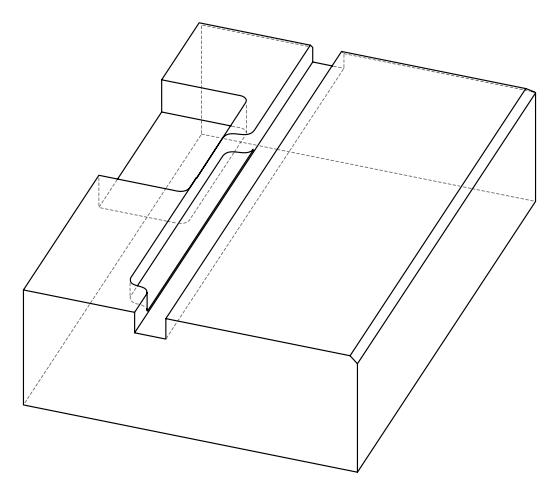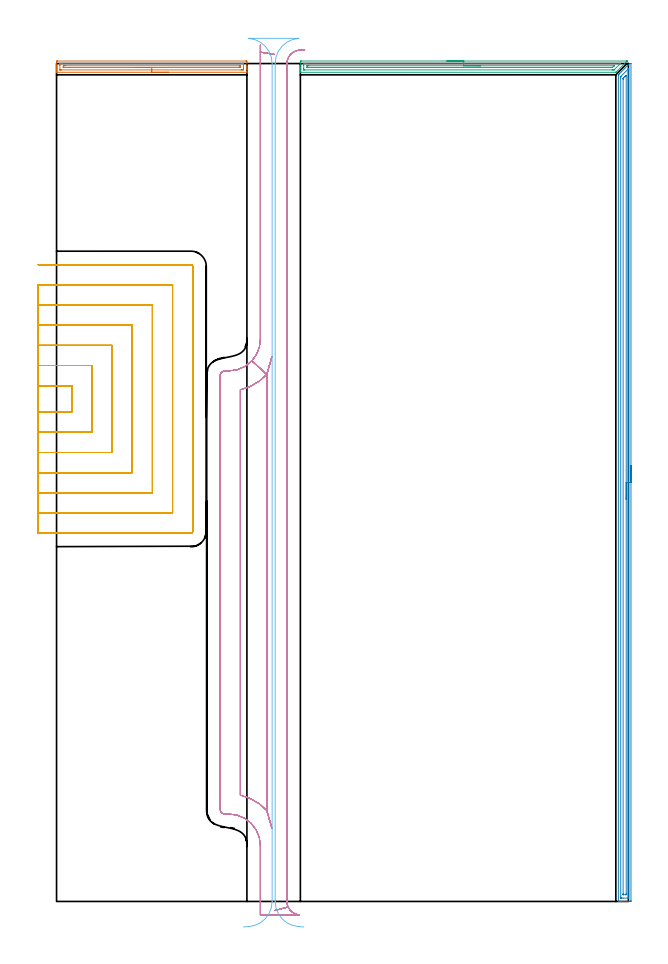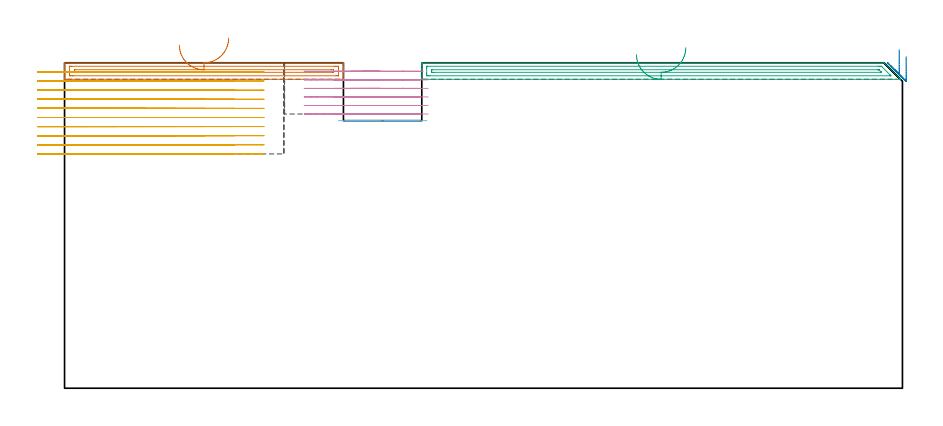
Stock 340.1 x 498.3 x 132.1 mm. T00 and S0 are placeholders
(PLAN: 6 operations, 2 tool changes, 92.8 min)
(1 AREA_MILL | FG_CHAMFER_SURFACE | UGT0205_001 | 2.89 min | 2632 mm3)
(2 AREA_MILL_1 | FG_CHAMFER_SURFACE_1 | UGT0205_001 | 12.1 min | 14021 mm3)
(3 AREA_MILL_2 | FG_CHAMFER_SURFACE_2 | UGT0205_001 | 4.76 min | 4353 mm3)
(4 MILL_OPEN_POCKET | POCKET_OPEN | NXT0201_012 | Follow Part, ap 4, ae 75% | 20.89 min | 468425 mm3)
(5 MILL_SLOT | SLOT_PARTIAL_RECTANGULAR | NXT0201_012 | Follow Part, ap 4, ae 75% | 49.91 min | 577372 mm3)
(6 MILL_RECTANGULAR_SLOT | SLOT_RECTANGULAR | UGT0201_018 | Follow Part, ap 7.5, ae 75% | 2.26 min | 42746 mm3)
(TOOL UGT0205_001 | Chamfer Mill 20 x 3 x 45 deg. | D20 FL50 Z2)
(TOOL NXT0201_012 | ENDMILL 16mm [2P460-1600-NA 1630] | D16 FL38 Z6)
(TOOL UGT0201_018 | End mill 30 mm | D30 FL50 Z4)
(OP 1 AREA_MILL)
G17 G21 G94 G90
T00 M6
G54
G17 G0 G90 X66.6 Y493.1 S1061 M3
G43 Z142.1 H0
G94 G1 X66.562 Z141.228 F250.
X66.448 Z140.363
X66.259 Z139.512
X65.997 Z138.68
X65.663 Z137.874
X65.26 Z137.1
X64.792 Z136.364
X64.26 Z135.672
X63.671 Z135.029
X63.028 Z134.44
X62.336 Z133.908
X61.6 Z133.44
X60.826 Z133.037
X60.02 Z132.703
X59.188 Z132.441
X58.337 Z132.252
X57.472 Z132.138
X56.6 Z132.1
X0.119
X0.01 Y493.103 Z132.089
X0.002 Y493.179 Z132.013
X0. Y493.262 Z131.937
Y493.868 Z131.331
Y494.678 Z130.521
Y495.144 Z130.052
Y495.377 Z129.82
Y496.015 Z129.182
Y496.247 Z128.95
Y496.885 Z128.308
Y499.179 Z126.017
X0.003 Y499.498 Z125.698
X0.01 Y499.793 Z125.403
X0.257 Y499.798 Z125.4
X0.564 Y499.8
X112.636
X112.943 Y499.798
X113.19 Y499.793 Z125.403
X113.2 Y499.498 Z125.698
Y496.885 Z128.308
Y496.247 Z128.95
Y496.015 Z129.182
Y495.377 Z129.82
Y495.144 Z130.052
Y494.678 Z130.521
Y493.261 Z131.937
X113.198 Y493.179 Z132.013
X113.19 Y493.103 Z132.089
X113.081 Y493.1 Z132.1
X56.6
Y494.514 Z130.686
X2.986
X2.343 Y494.516 Z130.684
X2.092 Y494.518 Z130.682
X2.027 Y494.521 Z130.679
X2.009 Y494.529 Z130.671
X2.007 Y494.539 Z130.661
X2.002 Y494.607 Z130.593
X2. Y497.22 Z127.98
X2.004 Y497.756 Z127.444
X2.009 Y498.082 Z127.118
X2.031 Y498.379 Z126.821
X2.343 Y498.383 Z126.817
X2.59 Y498.385 Z126.815
X3.232 Y498.386 Z126.814
X3.478
X110.214
X110.857 Y498.384 Z126.816
X111.108 Y498.382 Z126.818
X111.173 Y498.379 Z126.821
X111.191 Y498.371 Z126.829
X111.193 Y498.361 Z126.839
X111.198 Y498.293 Z126.907
X111.2 Y495.68 Z129.52
X111.196 Y495.144 Z130.056
X111.191 Y494.818 Z130.382
X111.169 Y494.521 Z130.679
X110.857 Y494.517 Z130.683
X110.61 Y494.515 Z130.685
X109.968 Y494.514 Z130.686
X109.722
X56.6
Y495.928 Z129.272
X4.209 Y495.929 Z129.271
X4.122 Y495.93 Z129.27
X4.035 Y495.933 Z129.267
X4.015 Y495.935 Z129.265
X4.01 Y495.945 Z129.255
X4.004 Y495.975 Z129.225
X4.002 Y496.015 Z129.185
X4. Y496.133 Z129.067
X4.006 Y496.885 Z128.315
X4.01 Y496.944 Z128.256
X4.013 Y496.965 Z128.235
X4.038 Y496.967 Z128.233
X4.122 Y496.969 Z128.231
X4.923 Y496.972 Z128.228
X5.011
X108.991 Y496.971 Z128.229
X109.078 Y496.97 Z128.23
X109.166 Y496.967 Z128.233
X109.185 Y496.965 Z128.235
X109.19 Y496.955 Z128.245
X109.196 Y496.925 Z128.275
X109.198 Y496.885 Z128.315
X109.2 Y496.767 Z128.433
X109.194 Y496.015 Z129.185
X109.19 Y495.956 Z129.244
X109.187 Y495.935 Z129.265
X109.162 Y495.933 Z129.267
X109.078 Y495.931 Z129.269
X108.277 Y495.929 Z129.271
X108.189 Y495.928 Z129.272
X56.6
X55.728 Z129.31
X54.864 Z129.423
X54.012 Z129.612
X53.18 Z129.875
X52.374 Z130.208
X51.6 Z130.611
X50.864 Z131.08
X50.172 Z131.611
X49.529 Z132.2
X48.94 Z132.844
X48.409 Z133.536
X47.94 Z134.272
X47.537 Z135.045
X47.203 Z135.851
X46.941 Z136.683
X46.752 Z137.535
X46.638 Z138.4
X46.6 Z139.272
G0 Z142.1
M5
M2
(OP 2 AREA_MILL_1)
G17 G21 G94 G90
T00 M6
G54
G17 G0 G90 X341.6 Y259.15 S1061 M3
G43 Z142.1 H0
Z134.6
G94 G1 Y259.112 Z133.728 F250.
Y258.998 Z132.863
Y258.809 Z132.012
Y258.547 Z131.18
Y258.213 Z130.374
Y257.81 Z129.6
Y257.342 Z128.864
Y256.81 Z128.172
Y256.221 Z127.529
Y255.578 Z126.94
Y254.886 Z126.408
Y254.15 Z125.94
Y253.376 Z125.537
Y252.57 Z125.203
Y251.738 Z124.941
Y250.886 Z124.752
Y250.022 Z124.638
Y249.15 Z124.6
X341.599 Y0.628 Z124.601
X341.595 Y0.011 Z124.603
X341.592 Y0.007 Z124.605
X340.978 Y0. Z125.219
X337.403 Z128.792
X335.977 Z130.219
X335.616 Z130.579
X334.893 Z131.306
X334.603 Z131.597
X334.17 Y0.003 Z132.022
X334.125 Y0.006 Z132.066
X334.103 Y0.01 Z132.088
X334.1 Y0.181 Z132.1
Y491.458
X334.104 Y491.595 Z132.089
X334.171 Y491.672 Z132.026
X334.373 Y491.873 Z131.827
X334.453 Y491.953 Z131.746
X334.722 Y492.224 Z131.474
X334.851 Y492.352 Z131.346
X340.084 Y497.581 Z126.113
X340.718 Y498.213 Z125.482
X340.813 Y498.3 Z125.386
X340.827 Y498.312 Z125.372
X340.87 Y498.341 Z125.327
X341.1 Y498.322 Z125.1
X341.234 Y498.31 Z124.966
X341.593 Y498.29 Z124.606
X341.6 Y498.226 Z124.6
Y249.15
X340.186 Z126.014
X340.185 Y2.315 Z126.015
X340.184 Y2.212 Z126.016
X340.179 Y2.018 Z126.021
X340.084 Y2.01 Z126.116
X339.604 Y2.002 Z126.596
X336.925 Y2. Z129.275
X336.031 Z130.169
X335.616 Y2.003 Z130.584
X335.557 Y2.006 Z130.643
X335.527 Y2.009 Z130.673
X335.521 Y2.111 Z130.679
X335.516 Y2.314 Z130.684
X335.515 Y2.416 Z130.685
X335.514 Y2.517 Z130.686
X335.515 Y489.771 Z130.685
X335.521 Y490.564 Z130.679
X335.567 Y490.613 Z130.633
X335.616 Y490.664 Z130.584
X340.084 Y495.13 Z126.116
X340.133 Y495.177 Z126.067
X340.167 Y495.204 Z126.033
X340.18 Y495.212 Z126.02
X340.182 Y495.202 Z126.018
X340.184 Y495.135 Z126.016
X340.186 Y495.034 Z126.014
Y494.932
Y249.15
X338.772 Z127.428
X338.771 Y4.623 Z127.429
X338.77 Y4.204 Z127.43
X338.768 Y4.085 Z127.432
X338.765 Y4.029 Z127.435
X338.758 Y4.01 Z127.442
X338.704 Y4.007 Z127.496
X338.5 Y4.001 Z127.7
X337.199 Z129.001
X337.064 Y4.003 Z129.136
X336.956 Y4.009 Z129.245
X336.934 Y4.013 Z129.266
X336.932 Y4.02 Z129.268
X336.93 Y4.046 Z129.27
X336.929 Y4.204 Z129.271
X336.928 Y4.679 Z129.272
X336.929 Y488.775 Z129.271
X336.93 Y489.249 Z129.27
X336.933 Y489.459 Z129.267
X336.935 Y489.508 Z129.265
X336.962 Y489.55 Z129.238
X337.072 Y489.669 Z129.128
X337.237 Y489.836 Z128.963
X337.403 Y490.003 Z128.797
X337.964 Y490.564 Z128.236
X338.297 Y490.895 Z127.903
X338.579 Y491.175 Z127.621
X338.72 Y491.311 Z127.48
X338.764 Y491.35 Z127.436
X338.768 Y491.282 Z127.432
X338.771 Y491.205 Z127.429
Y491.151
X338.772 Y490.983 Z127.428
Y249.15
Y248.278 Z127.466
Y247.414 Z127.58
Y246.562 Z127.769
Y245.73 Z128.032
Y244.924 Z128.365
Y244.15 Z128.768
Y243.414 Z129.237
Y242.722 Z129.768
Y242.079 Z130.357
Y241.49 Z131.001
Y240.958 Z131.693
Y240.49 Z132.428
Y240.087 Z133.202
Y239.753 Z134.008
Y239.491 Z134.84
Y239.302 Z135.692
Y239.188 Z136.557
Y239.15 Z137.428
G0 Z142.1
M5
M2
(OP 3 AREA_MILL_2)
G17 G21 G94 G90
T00 M6
G54
G17 G0 G90 X232.15 Y499.8 S1061 M3
G43 Z142.1 H0
Z135.4
G94 G1 X232.188 Z134.528 F250.
X232.302 Z133.664
X232.491 Z132.812
X232.753 Z131.98
X233.087 Z131.174
X233.49 Z130.4
X233.958 Z129.664
X234.49 Z128.972
X235.079 Z128.329
X235.722 Z127.74
X236.414 Z127.208
X237.15 Z126.74
X237.924 Z126.337
X238.73 Z126.003
X239.562 Z125.741
X240.414 Z125.552
X241.278 Z125.438
X242.15 Z125.4
X339.152
X339.2 Y499.798 Z125.398
X339.259 Y499.796 Z125.396
X339.274 Y499.793 Z125.398
X339.283 Y499.791 Z125.4
X339.251 Y499.747 Z125.444
X339.166 Y499.664 Z125.532
X339.123 Y499.622 Z125.576
X333.773 Y494.273 Z130.926
X332.903 Y493.402 Z131.796
X332.867 Y493.366 Z131.833
X332.679 Y493.181 Z132.016
X332.595 Y493.103 Z132.089
X332.42 Y493.1 Z132.1
X145.177
X145.01 Y493.103 Z132.088
X145.003 Y493.217 Z131.975
X145. Y493.339 Z131.86
Y493.584 Z131.616
Y494.273 Z130.922
Y495.489 Z129.708
Y496.015 Z129.18
Y499.235 Z125.962
X145.004 Y499.498 Z125.699
X145.01 Y499.794 Z125.403
X145.316 Y499.798 Z125.401
X145.624 Y499.8 Z125.4
X242.15
Y498.386 Z126.814
X334.903 Y498.385 Z126.815
X335.101
X335.353 Y498.382 Z126.818
X335.407 Y498.379 Z126.821
X335.387 Y498.349 Z126.851
X335.209 Y498.162 Z127.038
X335.101 Y498.051 Z127.149
X331.752 Y494.702 Z130.498
X331.66 Y494.613 Z130.587
X331.597 Y494.554 Z130.646
X331.561 Y494.523 Z130.677
X331.526 Y494.521 Z130.679
X331.276 Y494.517 Z130.683
X330.632 Y494.515 Z130.685
X330.385 Y494.514 Z130.686
X147.411 Y494.515 Z130.685
X147.161 Y494.517 Z130.683
X147.054 Y494.521 Z130.679
X147.01 Y494.524 Z130.676
X147.008 Y494.548 Z130.652
X147.002 Y494.672 Z130.528
X147. Y495.144 Z130.056
Y495.545 Z129.655
Y497.286 Z127.914
X147.001 Y497.756 Z127.444
X147.003 Y498.154 Z127.046
X147.01 Y498.29 Z126.91
X147.017 Y498.379 Z126.821
X147.089 Y498.381 Z126.819
X147.411 Y498.384 Z126.816
X147.659 Y498.385 Z126.815
X148.305 Y498.386 Z126.814
X242.15
Y496.972 Z128.228
X331.438 Y496.971 Z128.229
X331.474 Y496.97 Z128.23
X331.526 Y496.967 Z128.233
X331.542 Y496.966 Z128.234
X331.538 Y496.949 Z128.251
X331.526 Y496.927 Z128.273
X331.506 Y496.905 Z128.295
X331.486 Y496.885 Z128.315
X330.632 Y496.031 Z129.169
X330.615 Y496.015 Z129.185
X330.563 Y495.965 Z129.235
X330.538 Y495.944 Z129.256
X330.527 Y495.937 Z129.263
X330.446 Y495.935 Z129.265
X330.092 Y495.93 Z129.27
X329.915 Y495.929 Z129.271
X149.199
X149.11 Y495.93 Z129.27
X149.052 Y495.933 Z129.267
X149.013 Y495.935 Z129.265
X149.01 Y495.951 Z129.249
X149.005 Y496.015 Z129.185
X149.001 Y496.207 Z128.993
Y496.885 Z128.315
X149.002 Y496.934 Z128.266
X149.006 Y496.957 Z128.243
X149.009 Y496.964 Z128.236
X149.023 Y496.966 Z128.234
X149.112 Y496.97 Z128.23
X149.199 Y496.971 Z128.229
X150.004 Y496.972 Z128.228
X242.15
X243.022 Z128.266
X243.886 Z128.38
X244.738 Z128.569
X245.57 Z128.832
X246.376 Z129.165
X247.15 Z129.568
X247.886 Z130.037
X248.578 Z130.568
X249.221 Z131.157
X249.81 Z131.801
X250.342 Z132.493
X250.81 Z133.228
X251.213 Z134.002
X251.547 Z134.808
X251.809 Z135.64
X251.998 Z136.492
X252.112 Z137.357
X252.15 Z138.228
G0 Z142.1
M5
M2
(OP 4 MILL_OPEN_POCKET)
G17 G21 G94 G90
T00 M6
G54
G17 G0 G90 X121.2 Y509.3 S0 M3
G43 Z142.1 H1
Z128.633
G94 G1 Y506.3 F250.
Y505.107 F500.
X129.577 Y503.725
X121.2 Y505.107
Y334.3
G2 X116.195 Y321.527 R18.8
G1 X125. Y313.374
G2 X109.3 Y304.283 R30.8
G1 Y63.217
G2 X125. Y54.126 R30.8
G1 X128.051 Y43.663
X125. Y54.126
Y313.374
X128.051 Y323.837
X125. Y313.374
X116.195 Y321.527
G2 X102.4 Y315.5 R18.8
G1 X100.1
G3 X97.3 Y312.7 R2.8
G1 Y54.8
G3 X100.1 Y52. R2.8
G1 X102.4
G2 X121.2 Y33.2 R18.8
G1 Y-8.
X144.308
Y-7.97
G2 X137.708 Y-3.291 R8.
G1 X129.577 Y-5.425
X137.708 Y-3.291
G2 X137. Y0. R8.
G1 Y498.3
G2 X142.674 Y505.954 R8.
G1 X145.545 Y506.827 F250.
G0 X121.2 Y509.3 Z125.167
G1 Y506.3
Y505.107 F500.
X129.577 Y503.725
X121.2 Y505.107
Y334.3
G2 X116.195 Y321.527 R18.8
G1 X125. Y313.374
G2 X109.3 Y304.283 R30.8
G1 Y63.217
G2 X125. Y54.126 R30.8
G1 X128.051 Y43.663
X125. Y54.126
Y313.374
X128.051 Y323.837
X125. Y313.374
X116.195 Y321.527
G2 X102.4 Y315.5 R18.8
G1 X100.1
G3 X97.3 Y312.7 R2.8
G1 Y54.8
G3 X100.1 Y52. R2.8
G1 X102.4
G2 X121.2 Y33.2 R18.8
G1 Y-8.
X144.308
Y-7.97
G2 X137.708 Y-3.291 R8.
G1 X129.577 Y-5.425
X137.708 Y-3.291
G2 X137. Y0. R8.
G1 Y498.3
G2 X144.6 Y506.29 R8.
G1 X147.596 Y506.44 F250.
G0 X121.2 Y509.3 Z121.7
G1 Y506.3
Y505.107 F500.
X129.577 Y503.725
X121.2 Y505.107
Y334.3
G2 X116.195 Y321.527 R18.8
G1 X125. Y313.374
G2 X109.3 Y304.283 R30.8
G1 Y63.217
G2 X125. Y54.126 R30.8
G1 X128.051 Y43.663
X125. Y54.126
Y313.374
X128.051 Y323.837
X125. Y313.374
X116.195 Y321.527
G2 X102.4 Y315.5 R18.8
G1 X100.1
G3 X97.3 Y312.7 R2.8
G1 Y54.8
G3 X100.1 Y52. R2.8
G1 X102.4
G2 X121.2 Y33.2 R18.8
G1 Y-8.
X144.308
Y-7.97
G2 X137.708 Y-3.291 R8.
G1 X129.577 Y-5.425
X137.708 Y-3.291
G2 X137. Y0. R8.
G1 Y498.3
G2 X144.6 Y506.29 R8.
G1 X147.596 Y506.44 F250.
G0 X121.2 Y509.3 Z118.233
G1 Y506.3
Y505.107 F500.
X129.577 Y503.725
X121.2 Y505.107
Y334.3
G2 X116.195 Y321.527 R18.8
G1 X125. Y313.374
G2 X109.3 Y304.283 R30.8
G1 Y63.217
G2 X125. Y54.126 R30.8
G1 X128.051 Y43.663
X125. Y54.126
Y313.374
X128.051 Y323.837
X125. Y313.374
X116.195 Y321.527
G2 X102.4 Y315.5 R18.8
G1 X100.1
G3 X97.3 Y312.7 R2.8
G1 Y54.8
G3 X100.1 Y52. R2.8
G1 X102.4
G2 X121.2 Y33.2 R18.8
G1 Y-8.
X144.308
Y-7.97
G2 X137.708 Y-3.291 R8.
G1 X129.577 Y-5.425
X137.708 Y-3.291
G2 X137. Y0. R8.
G1 Y498.3
G2 X144.6 Y506.29 R8.
G1 X147.596 Y506.44 F250.
G0 X121.2 Y509.3 Z114.767
G1 Y506.3
Y505.107 F500.
X129.577 Y503.725
X121.2 Y505.107
Y334.3
G2 X116.195 Y321.527 R18.8
G1 X125. Y313.374
G2 X109.3 Y304.283 R30.8
G1 Y63.217
G2 X125. Y54.126 R30.8
G1 X128.051 Y43.663
X125. Y54.126
Y313.374
X128.051 Y323.837
X125. Y313.374
X116.195 Y321.527
G2 X102.4 Y315.5 R18.8
G1 X100.1
G3 X97.3 Y312.7 R2.8
G1 Y54.8
G3 X100.1 Y52. R2.8
G1 X102.4
G2 X121.2 Y33.2 R18.8
G1 Y-8.
X144.308
Y-7.97
G2 X137.708 Y-3.291 R8.
G1 X129.577 Y-5.425
X137.708 Y-3.291
G2 X137. Y0. R8.
G1 Y498.3
G2 X144.6 Y506.29 R8.
G1 X147.596 Y506.44 F250.
G0 X121.2 Y509.3 Z111.3
G1 Y506.3
Y505.107 F500.
X129.577 Y503.725
X121.2 Y505.107
Y334.3
G2 X116.195 Y321.527 R18.8
G1 X125. Y313.374
G2 X109.3 Y304.283 R30.8
G1 Y63.217
G2 X125. Y54.126 R30.8
G1 X128.051 Y43.663
X125. Y54.126
Y313.374
X128.051 Y323.837
X125. Y313.374
X116.195 Y321.527
G2 X102.4 Y315.5 R18.8
G1 X100.1
G3 X97.3 Y312.7 R2.8
G1 Y54.8
G3 X100.1 Y52. R2.8
G1 X102.4
G2 X121.2 Y33.2 R18.8
G1 Y-8.
X144.308
Y-7.97
G2 X137.708 Y-3.291 R8.
G1 X129.577 Y-5.425
X137.708 Y-3.291
G2 X137. Y0. R8.
G1 Y498.3
G2 X144.6 Y506.29 R8.
G1 X147.596 Y506.44 F250.
G0 Z142.1
M5
M2
(OP 5 MILL_SLOT)
G17 G21 G94 G90
T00 M6
G54
G17 G0 G90 X-11. Y291. S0 M3
G43 Z142.1 H1
Z128.4
G94 G1 X-8. F250.
X9. F500.
Y306.7
X-8.
X-11. F250.
Y279.
X-8.
X21. F500.
Y318.7
X-8.
X-11. F250.
Y267.
X-8.
X33. F500.
Y330.7
X-8.
X-11. F250.
Y255.
X-8.
X45. F500.
Y342.7
X-8.
X-11. F250.
Y243.
X-8.
X57. F500.
Y354.7
X-8.
X-11. F250.
Y231.
X-8.
X69. F500.
Y366.7
X-8.
X-11. F250.
Y219.
X-8.
X80. F500.
G3 X81. Y220. R1.
G1 Y377.7
G3 X80. Y378.7 R1.
G1 X-8.
X-11. F250.
G0 Y291. Z124.7
G1 X-8.
X9. F500.
Y306.7
X-8.
X-11. F250.
Y279.
X-8.
X21. F500.
Y318.7
X-8.
X-11. F250.
Y267.
X-8.
X33. F500.
Y330.7
X-8.
X-11. F250.
Y255.
X-8.
X45. F500.
Y342.7
X-8.
X-11. F250.
Y243.
X-8.
X57. F500.
Y354.7
X-8.
X-11. F250.
Y231.
X-8.
X69. F500.
Y366.7
X-8.
X-11. F250.
Y219.
X-8.
X80. F500.
G3 X81. Y220. R1.
G1 Y377.7
G3 X80. Y378.7 R1.
G1 X-8.
X-11. F250.
G0 Y291. Z121.
G1 X-8.
X9. F500.
Y306.7
X-8.
X-11. F250.
Y279.
X-8.
X21. F500.
Y318.7
X-8.
X-11. F250.
Y267.
X-8.
X33. F500.
Y330.7
X-8.
X-11. F250.
Y255.
X-8.
X45. F500.
Y342.7
X-8.
X-11. F250.
Y243.
X-8.
X57. F500.
Y354.7
X-8.
X-11. F250.
Y231.
X-8.
X69. F500.
Y366.7
X-8.
X-11. F250.
Y219.
X-8.
X80. F500.
G3 X81. Y220. R1.
G1 Y377.7
G3 X80. Y378.7 R1.
G1 X-8.
X-11. F250.
G0 Y291. Z117.3
G1 X-8.
X9. F500.
Y306.7
X-8.
X-11. F250.
Y279.
X-8.
X21. F500.
Y318.7
X-8.
X-11. F250.
Y267.
X-8.
X33. F500.
Y330.7
X-8.
X-11. F250.
Y255.
X-8.
X45. F500.
Y342.7
X-8.
X-11. F250.
Y243.
X-8.
X57. F500.
Y354.7
X-8.
X-11. F250.
Y231.
X-8.
X69. F500.
Y366.7
X-8.
X-11. F250.
Y219.
X-8.
X80. F500.
G3 X81. Y220. R1.
G1 Y377.7
G3 X80. Y378.7 R1.
G1 X-8.
X-11. F250.
G0 Y291. Z113.6
G1 X-8.
X9. F500.
Y306.7
X-8.
X-11. F250.
Y279.
X-8.
X21. F500.
Y318.7
X-8.
X-11. F250.
Y267.
X-8.
X33. F500.
Y330.7
X-8.
X-11. F250.
Y255.
X-8.
X45. F500.
Y342.7
X-8.
X-11. F250.
Y243.
X-8.
X57. F500.
Y354.7
X-8.
X-11. F250.
Y231.
X-8.
X69. F500.
Y366.7
X-8.
X-11. F250.
Y219.
X-8.
X80. F500.
G3 X81. Y220. R1.
G1 Y377.7
G3 X80. Y378.7 R1.
G1 X-8.
X-11. F250.
G0 Y291. Z109.9
G1 X-8.
X9. F500.
Y306.7
X-8.
X-11. F250.
Y279.
X-8.
X21. F500.
Y318.7
X-8.
X-11. F250.
Y267.
X-8.
X33. F500.
Y330.7
X-8.
X-11. F250.
Y255.
X-8.
X45. F500.
Y342.7
X-8.
X-11. F250.
Y243.
X-8.
X57. F500.
Y354.7
X-8.
X-11. F250.
Y231.
X-8.
X69. F500.
Y366.7
X-8.
X-11. F250.
Y219.
X-8.
X80. F500.
G3 X81. Y220. R1.
G1 Y377.7
G3 X80. Y378.7 R1.
G1 X-8.
X-11. F250.
G0 Y291. Z106.2
G1 X-8.
X9. F500.
Y306.7
X-8.
X-11. F250.
Y279.
X-8.
X21. F500.
Y318.7
X-8.
X-11. F250.
Y267.
X-8.
X33. F500.
Y330.7
X-8.
X-11. F250.
Y255.
X-8.
X45. F500.
Y342.7
X-8.
X-11. F250.
Y243.
X-8.
X57. F500.
Y354.7
X-8.
X-11. F250.
Y231.
X-8.
X69. F500.
Y366.7
X-8.
X-11. F250.
Y219.
X-8.
X80. F500.
G3 X81. Y220. R1.
G1 Y377.7
G3 X80. Y378.7 R1.
G1 X-8.
X-11. F250.
G0 Y291. Z102.5
G1 X-8.
X9. F500.
Y306.7
X-8.
X-11. F250.
Y279.
X-8.
X21. F500.
Y318.7
X-8.
X-11. F250.
Y267.
X-8.
X33. F500.
Y330.7
X-8.
X-11. F250.
Y255.
X-8.
X45. F500.
Y342.7
X-8.
X-11. F250.
Y243.
X-8.
X57. F500.
Y354.7
X-8.
X-11. F250.
Y231.
X-8.
X69. F500.
Y366.7
X-8.
X-11. F250.
Y219.
X-8.
X80. F500.
G3 X81. Y220. R1.
G1 Y377.7
G3 X80. Y378.7 R1.
G1 X-8.
X-11. F250.
G0 Y291. Z98.8
G1 X-8.
X9. F500.
Y306.7
X-8.
X-11. F250.
Y279.
X-8.
X21. F500.
Y318.7
X-8.
X-11. F250.
Y267.
X-8.
X33. F500.
Y330.7
X-8.
X-11. F250.
Y255.
X-8.
X45. F500.
Y342.7
X-8.
X-11. F250.
Y243.
X-8.
X57. F500.
Y354.7
X-8.
X-11. F250.
Y231.
X-8.
X69. F500.
Y366.7
X-8.
X-11. F250.
Y219.
X-8.
X80. F500.
G3 X81. Y220. R1.
G1 Y377.7
G3 X80. Y378.7 R1.
G1 X-8.
X-11. F250.
G0 Y291. Z95.1
G1 X-8.
X9. F500.
Y306.7
X-8.
X-11. F250.
Y279.
X-8.
X21. F500.
Y318.7
X-8.
X-11. F250.
Y267.
X-8.
X33. F500.
Y330.7
X-8.
X-11. F250.
Y255.
X-8.
X45. F500.
Y342.7
X-8.
X-11. F250.
Y243.
X-8.
X57. F500.
Y354.7
X-8.
X-11. F250.
Y231.
X-8.
X69. F500.
Y366.7
X-8.
X-11. F250.
Y219.
X-8.
X80. F500.
G3 X81. Y220. R1.
G1 Y377.7
G3 X80. Y378.7 R1.
G1 X-8.
X-11. F250.
G0 Z142.1
M5
M2
(OP 6 MILL_RECTANGULAR_SLOT)
G17 G21 G94 G90
T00 M6
G54
G17 G0 G90 X147.046 Y-15.16 S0 M3
G43 Z142.1 H0
Z108.6
G94 G1 X144.052 Y-14.97 F250.
G2 X130. Y0. R15. F500.
G1 Y498.3
G2 X144.052 Y513.27 R15.
G1 Y513.3
X114.148
Y513.27
G2 X128.2 Y498.3 R15.
G1 Y0.
G2 X114.148 Y-14.97 R15.
G1 X111.154 Y-15.16 F250.
G0 Z142.1
M5
M2
